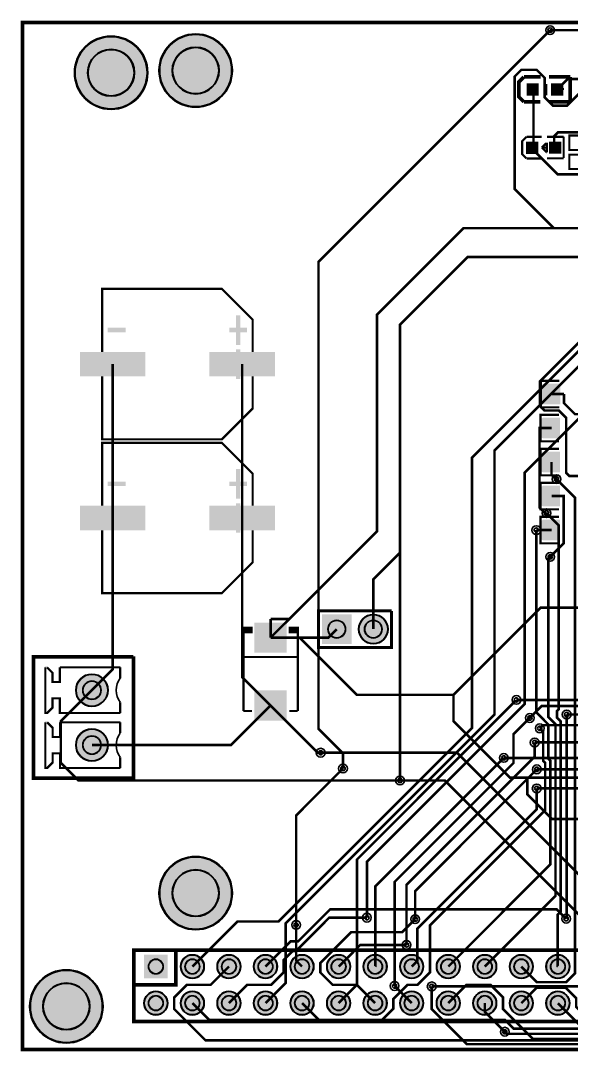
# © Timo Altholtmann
# Model space of a CAD drawing. Extents: x -5 to 4186, y -5 to 3927.
# Drawn here: x -5 to 1502, y -5 to 2815 of the extents above; entities that cross this region are included whole.
import ezdxf

# ---------------------------------------------------------------- set-up
doc = ezdxf.new("R2010")
doc.units = 9
for name, color, linetype, true_color in [('BoardOutLine', 7, 'Continuous', 0xff00ff), ('BottomLayer', 7, 'Continuous', 0x0000ff), ('BottomSilkLayer', 7, 'Continuous', 0x66cc33), ('BottomSolderMaskLayer', 7, 'Continuous', 0xaa00ff), ('Document', 7, 'Continuous', 0xffffff), ('Hole', 7, 'Continuous', 0x222222), ('Multi-Layer', 7, 'Continuous', 0xc0c0c0), ('TopLayer', 7, 'Continuous', 0xff0000), ('TopPasteMaskLayer', 7, 'Continuous', 0x808080), ('TopSilkLayer', 7, 'Continuous', 0xffcc00), ('TopSolderMaskLayer', 7, 'Continuous', 0x800080)]:
    doc.layers.add(name, color=color, linetype=linetype, true_color=true_color)

msp = doc.modelspace()

# ---------------------------------------------------------------- hatches: boundary and pattern name
at = {"layer": 'BottomSolderMaskLayer'}
for points in [[(142.1, 2672.1, 1), (343, 2672.1, 1)], [(373.6, 2678, 1), (574.4, 2678, 1)], [(819.6, 1190.4), (900.4, 1190.4), (900.4, 1109.6), (819.6, 1109.6)], [(919.6, 1150, 1), (1000.4, 1150, 1)], [(145.7, 983, 1), (234.3, 983, 1)], [(145.7, 833, 1), (234.3, 833, 1)], [(373.6, 428, 1), (574.4, 428, 1)], [(332.6, 194.5), (397.5, 194.5), (397.5, 259.5), (332.6, 259.5)], [(432.6, 227, 1), (497.5, 227, 1)], [(532.6, 227, 1), (597.5, 227, 1)], [(632.6, 227, 1), (697.5, 227, 1)], [(732.6, 227, 1), (797.5, 227, 1)], [(832.6, 227, 1), (897.5, 227, 1)], [(932.6, 227, 1), (997.5, 227, 1)], [(1032.6, 227, 1), (1097.5, 227, 1)], [(1132.6, 227, 1), (1197.5, 227, 1)], [(1232.6, 227, 1), (1297.5, 227, 1)], [(1332.6, 227, 1), (1397.5, 227, 1)], [(1432.6, 227, 1), (1497.5, 227, 1)], [(19.7, 118.1, 1), (220.5, 118.1, 1)], [(332.6, 127, 1), (397.5, 127, 1)], [(432.6, 127, 1), (497.5, 127, 1)], [(532.6, 127, 1), (597.5, 127, 1)], [(632.6, 127, 1), (697.5, 127, 1)], [(732.6, 127, 1), (797.5, 127, 1)], [(832.6, 127, 1), (897.5, 127, 1)], [(932.6, 127, 1), (997.5, 127, 1)], [(1032.6, 127, 1), (1097.5, 127, 1)], [(1132.6, 127, 1), (1197.5, 127, 1)], [(1232.6, 127, 1), (1297.5, 127, 1)], [(1332.6, 127, 1), (1397.5, 127, 1)], [(1432.6, 127, 1), (1497.5, 127, 1)]]:
    msp.add_hatch(color=256, dxfattribs=at).paths.add_polyline_path(points)
at = {"layer": 'Document'}
for points in [[(1382.5, 2628.4), (1408.5, 2628.4), (1408.5, 2622.4), (1382.5, 2622.4)], [(1455.5, 2630.5), (1481.5, 2630.5), (1481.5, 2624.5), (1455.5, 2624.5)], [(1466.3, 2615.6), (1466.3, 2641.6), (1472.3, 2641.6), (1472.3, 2615.6)], [(1383.9, 2469.4), (1405.1, 2469.4), (1405.1, 2464.3), (1383.9, 2464.3)], [(1446.8, 2469.7), (1468.1, 2469.7), (1468.1, 2464.6), (1446.8, 2464.6)], [(1454.9, 2456.5), (1454.9, 2477.7), (1460, 2477.7), (1460, 2456.5)], [(596.4, 1834.5), (596.4, 1915.6), (584.2, 1915.6), (584.2, 1834.5)], [(233.5, 1868.9), (233.5, 1881.1), (282.1, 1881.1), (282.1, 1868.9)], [(614.6, 1868.9), (614.6, 1881.1), (566, 1881.1), (566, 1868.9)], [(596.4, 1413.5), (596.4, 1494.6), (584.2, 1494.6), (584.2, 1413.5)], [(233.5, 1447.9), (233.5, 1460.1), (282.1, 1460.1), (282.1, 1447.9)], [(614.6, 1447.9), (614.6, 1460.1), (566, 1460.1), (566, 1447.9)], [(673.7, 1128.3), (684.3, 1128.3), (684.3, 1085.6), (673.7, 1085.6)], [(270.3, 1045.6), (270.3, 1046), (268, 1048.4), (102.2, 1048.4), (99.8, 1046), (99.8, 1008.2), (84.9, 1008.2), (84.9, 1031.4), (68.3, 1048), (62, 1048), (59.7, 1045.6), (59.7, 983), (65.2, 983), (65.2, 1042.8), (66.4, 1042.8), (66.4, 1042.8), (79.8, 1029.5), (79.8, 1005), (82.1, 1002.7), (102.6, 1002.7), (105.4, 1005.4), (105.4, 1042.8), (270.3, 1042.8)], [(270.3, 1015.7), (269.1, 1014.1), (267.9, 1012.5), (266.7, 1010.8), (265.7, 1009.1), (264.7, 1007.3), (263.7, 1005.5), (262.9, 1003.7), (262.1, 1001.8), (261.4, 999.9), (260.8, 998), (260.2, 996), (259.7, 994.1), (259.3, 992.1), (259, 990.1), (258.8, 988.1), (258.6, 986), (258.5, 984), (258.5, 982), (258.6, 980), (258.8, 977.9), (259, 975.9), (259.3, 973.9), (259.7, 971.9), (260.2, 970), (260.8, 968), (261.4, 966.1), (262.1, 964.2), (262.9, 962.3), (263.7, 960.5), (264.7, 958.7), (265.7, 956.9), (266.7, 955.2), (267.9, 953.5), (269.1, 951.9), (270.3, 950.3), (264.8, 950.3), (263.6, 952.1), (262.4, 953.8), (261.3, 955.7), (260.3, 957.5), (259.4, 959.4), (258.5, 961.3), (257.7, 963.3), (257, 965.3), (256.3, 967.3), (255.8, 969.4), (255.3, 971.4), (254.9, 973.5), (254.6, 975.6), (254.3, 977.7), (254.2, 979.8), (254.1, 981.9), (254.1, 984.1), (254.2, 986.2), (254.3, 988.3), (254.6, 990.4), (254.9, 992.5), (255.3, 994.6), (255.8, 996.6), (256.3, 998.7), (257, 1000.7), (257.7, 1002.7), (258.5, 1004.7), (259.4, 1006.6), (260.3, 1008.5), (261.3, 1010.3), (262.4, 1012.2), (263.6, 1013.9), (264.8, 1015.7)], [(270.3, 1016.1), (264.8, 1016.1), (264.8, 1042.4), (270.3, 1042.4), (270.3, 1016.1)], [(270.3, 920.4), (270.3, 920), (268, 917.6), (102.2, 917.6), (99.8, 920), (99.8, 957.8), (84.9, 957.8), (84.9, 934.6), (68.3, 918), (62, 918), (59.7, 920.4), (59.7, 983), (65.2, 983), (65.2, 923.2), (66.4, 923.2), (66.4, 923.2), (79.8, 936.5), (79.8, 961), (82.1, 963.3), (102.6, 963.3), (105.4, 960.6), (105.4, 923.2), (270.3, 923.2)], [(643.4, 955.7), (714.6, 955.7), (714.6, 966.4), (643.4, 966.4)], [(673.7, 939.7), (684.3, 939.7), (684.3, 982.4), (673.7, 982.4)], [(270.3, 949.9), (264.8, 949.9), (264.8, 923.5), (270.3, 923.5), (270.3, 949.9)], [(270.4, 895.2), (270.4, 895.6), (268.1, 898), (102.3, 898), (100, 895.6), (100, 857.8), (85, 857.8), (85, 881.1), (68.5, 897.6), (62.2, 897.6), (59.8, 895.2), (59.8, 832.6), (65.3, 832.6), (65.3, 892.5), (66.5, 892.5), (66.5, 892.5), (79.9, 879.1), (79.9, 854.7), (82.2, 852.3), (102.7, 852.3), (105.5, 855.1), (105.5, 892.5), (270.4, 892.5)], [(270.4, 865.7), (264.9, 865.7), (264.9, 892.1), (270.4, 892.1), (270.4, 865.7)], [(270.4, 865.3), (269.2, 863.7), (268, 862.1), (266.8, 860.4), (265.8, 858.7), (264.8, 856.9), (263.9, 855.1), (263, 853.3), (262.2, 851.4), (261.5, 849.5), (260.9, 847.6), (260.3, 845.7), (259.9, 843.7), (259.5, 841.7), (259.1, 839.7), (258.9, 837.7), (258.7, 835.7), (258.7, 833.6), (258.7, 831.6), (258.7, 829.6), (258.9, 827.6), (259.1, 825.6), (259.5, 823.6), (259.9, 821.6), (260.3, 819.6), (260.9, 817.7), (261.5, 815.7), (262.2, 813.8), (263, 812), (263.9, 810.1), (264.8, 808.3), (265.8, 806.6), (266.8, 804.9), (268, 803.2), (269.2, 801.5), (270.4, 800), (264.9, 800), (263.7, 801.7), (262.5, 803.5), (261.5, 805.3), (260.4, 807.1), (259.5, 809), (258.6, 811), (257.8, 812.9), (257.1, 814.9), (256.5, 817), (255.9, 819), (255.4, 821.1), (255, 823.1), (254.7, 825.2), (254.4, 827.3), (254.3, 829.5), (254.2, 831.6), (254.2, 833.7), (254.3, 835.8), (254.4, 837.9), (254.7, 840), (255, 842.1), (255.4, 844.2), (255.9, 846.3), (256.5, 848.3), (257.1, 850.3), (257.8, 852.3), (258.6, 854.3), (259.5, 856.2), (260.4, 858.1), (261.5, 860), (262.5, 861.8), (263.7, 863.6), (264.9, 865.3)], [(270.4, 770), (270.4, 769.6), (268.1, 767.3), (102.3, 767.3), (100, 769.6), (100, 807.4), (85, 807.4), (85, 784.2), (68.5, 767.7), (62.2, 767.7), (59.8, 770), (59.8, 832.6), (65.3, 832.6), (65.3, 772.8), (66.5, 772.8), (66.5, 772.8), (79.9, 786.2), (79.9, 810.6), (82.2, 812.9), (102.7, 812.9), (105.5, 810.2), (105.5, 772.8), (270.4, 772.8)], [(270.4, 799.6), (264.9, 799.6), (264.9, 773.2), (270.4, 773.2), (270.4, 799.6)]]:
    msp.add_hatch(color=256, dxfattribs=at).paths.add_polyline_path(points)
at = {"layer": 'Multi-Layer'}
for points in [[(820.6, 1189.4), (899.4, 1189.4), (899.4, 1110.6), (820.6, 1110.6)], [(920.6, 1150, 1), (999.4, 1150, 1)], [(146.7, 983, 1), (233.3, 983, 1)], [(146.7, 833, 1), (233.3, 833, 1)], [(333.6, 195.5), (396.5, 195.5), (396.5, 258.5), (333.6, 258.5)], [(433.6, 227, 1), (496.5, 227, 1)], [(533.6, 227, 1), (596.5, 227, 1)], [(633.6, 227, 1), (696.5, 227, 1)], [(733.6, 227, 1), (796.5, 227, 1)], [(833.6, 227, 1), (896.5, 227, 1)], [(933.6, 227, 1), (996.5, 227, 1)], [(1033.6, 227, 1), (1096.5, 227, 1)], [(1133.6, 227, 1), (1196.5, 227, 1)], [(1233.6, 227, 1), (1296.5, 227, 1)], [(1333.6, 227, 1), (1396.5, 227, 1)], [(1433.6, 227, 1), (1496.5, 227, 1)], [(333.6, 127, 1), (396.5, 127, 1)], [(433.6, 127, 1), (496.5, 127, 1)], [(533.6, 127, 1), (596.5, 127, 1)], [(633.6, 127, 1), (696.5, 127, 1)], [(733.6, 127, 1), (796.5, 127, 1)], [(833.6, 127, 1), (896.5, 127, 1)], [(933.6, 127, 1), (996.5, 127, 1)], [(1033.6, 127, 1), (1096.5, 127, 1)], [(1133.6, 127, 1), (1196.5, 127, 1)], [(1233.6, 127, 1), (1296.5, 127, 1)], [(1333.6, 127, 1), (1396.5, 127, 1)], [(1433.6, 127, 1), (1496.5, 127, 1)]]:
    msp.add_hatch(color=256, dxfattribs=at).paths.add_polyline_path(points)
at = {"layer": 'TopLayer'}
for points in [[(1380.2, 2610.7), (1380.2, 2642.2), (1411.7, 2642.2), (1411.7, 2610.7)], [(1447.2, 2610.7), (1447.2, 2642.2), (1478.7, 2642.2), (1478.7, 2610.7)], [(1378.8, 2451.1), (1378.8, 2482.6), (1410.3, 2482.6), (1410.3, 2451.1)], [(1441.7, 2451.4), (1441.7, 2482.9), (1473.2, 2482.9), (1473.2, 2451.4)], [(335.5, 1842.5), (158.3, 1842.5), (158.3, 1907.5), (335.5, 1907.5)], [(689.8, 1842.5), (512.6, 1842.5), (512.6, 1907.5), (689.8, 1907.5)], [(1471, 1820.1), (1471, 1765.9), (1426.4, 1765.9), (1426.4, 1820.1)], [(1470, 1727.1), (1470, 1672.9), (1425.4, 1672.9), (1425.4, 1727.1)], [(1470, 1634.1), (1470, 1579.9), (1425.4, 1579.9), (1425.4, 1634.1)], [(1470, 1541.1), (1470, 1486.9), (1425.4, 1486.9), (1425.4, 1541.1)], [(335.5, 1421.5), (158.3, 1421.5), (158.3, 1486.5), (335.5, 1486.5)], [(689.8, 1421.5), (512.6, 1421.5), (512.6, 1486.5), (689.8, 1486.5)], [(1470, 1448.1), (1470, 1393.9), (1425.4, 1393.9), (1425.4, 1448.1)], [(635.8, 1086.6), (722.2, 1086.6), (722.2, 1167.2), (635.8, 1167.2)], [(635.8, 981.4), (722.2, 981.4), (722.2, 900.8), (635.8, 900.8)]]:
    msp.add_hatch(color=256, dxfattribs=at).paths.add_polyline_path(points)
at = {"layer": 'TopPasteMaskLayer'}
for points in [[(1380.2, 2610.7), (1380.2, 2642.2), (1411.7, 2642.2), (1411.7, 2610.7)], [(1447.2, 2610.7), (1447.2, 2642.2), (1478.7, 2642.2), (1478.7, 2610.7)], [(1378.8, 2451.1), (1378.8, 2482.6), (1410.3, 2482.6), (1410.3, 2451.1)], [(1441.7, 2451.4), (1441.7, 2482.9), (1473.2, 2482.9), (1473.2, 2451.4)], [(335.5, 1842.5), (158.3, 1842.5), (158.3, 1907.5), (335.5, 1907.5)], [(689.8, 1842.5), (512.6, 1842.5), (512.6, 1907.5), (689.8, 1907.5)], [(1470.3, 1818.2), (1470.3, 1801.7), (1452.8, 1801.7), (1452.8, 1784), (1470.1, 1784), (1470.3, 1767.8), (1468.4, 1765.9), (1423.1, 1765.9), (1421.1, 1767.8), (1421.1, 1818.2), (1423.1, 1820.2), (1468.4, 1820.2)], [(1469.3, 1725.2), (1469.3, 1708.7), (1451.8, 1708.7), (1451.8, 1691), (1469.1, 1691), (1469.3, 1674.8), (1467.4, 1672.9), (1422.1, 1672.9), (1420.1, 1674.8), (1420.1, 1725.2), (1422.1, 1727.2), (1467.4, 1727.2)], [(1469.3, 1632.2), (1469.3, 1615.7), (1451.8, 1615.7), (1451.8, 1598), (1469.1, 1598), (1469.3, 1581.8), (1467.4, 1579.9), (1422.1, 1579.9), (1420.1, 1581.8), (1420.1, 1632.2), (1422.1, 1634.2), (1467.4, 1634.2)], [(1469.3, 1539.2), (1469.3, 1522.7), (1451.8, 1522.7), (1451.8, 1505), (1469.1, 1505), (1469.3, 1488.8), (1467.4, 1486.9), (1422.1, 1486.9), (1420.1, 1488.8), (1420.1, 1539.2), (1422.1, 1541.2), (1467.4, 1541.2)], [(335.5, 1421.5), (158.3, 1421.5), (158.3, 1486.5), (335.5, 1486.5)], [(689.8, 1421.5), (512.6, 1421.5), (512.6, 1486.5), (689.8, 1486.5)], [(1469.3, 1446.2), (1469.3, 1429.7), (1451.8, 1429.7), (1451.8, 1412), (1469.1, 1412), (1469.3, 1395.8), (1467.4, 1393.9), (1422.1, 1393.9), (1420.1, 1395.8), (1420.1, 1446.2), (1422.1, 1448.2), (1467.4, 1448.2)], [(635.8, 1086.6), (722.2, 1086.6), (722.2, 1167.2), (635.8, 1167.2)], [(635.8, 981.4), (722.2, 981.4), (722.2, 900.8), (635.8, 900.8)]]:
    msp.add_hatch(color=256, dxfattribs=at).paths.add_polyline_path(points)
at = {"layer": 'TopSilkLayer'}
for points in [[(596.4, 1927.7), (596.4, 2008.8), (584.2, 2008.8), (584.2, 1927.7)], [(233.5, 1962.2), (233.5, 1974.4), (282.1, 1974.4), (282.1, 1962.2)], [(614.6, 1962.2), (614.6, 1974.4), (566, 1974.4), (566, 1962.2)], [(596.4, 1506.7), (596.4, 1587.8), (584.2, 1587.8), (584.2, 1506.7)], [(233.5, 1541.2), (233.5, 1553.4), (282.1, 1553.4), (282.1, 1541.2)], [(614.6, 1541.2), (614.6, 1553.4), (566, 1553.4), (566, 1541.2)], [(601.7, 1139), (629.8, 1139), (629.8, 1157), (601.7, 1157)], [(756.3, 1139), (728.2, 1139), (728.2, 1157), (756.3, 1157)]]:
    msp.add_hatch(color=256, dxfattribs=at).paths.add_polyline_path(points)
at = {"layer": 'TopSolderMaskLayer'}
for points in [[(142.1, 2672.1, 1), (343, 2672.1, 1)], [(373.6, 2678, 1), (574.4, 2678, 1)], [(1379.3, 2609.7), (1379.3, 2643.2), (1412.7, 2643.2), (1412.7, 2609.7)], [(1446.3, 2609.7), (1446.3, 2643.2), (1479.7, 2643.2), (1479.7, 2609.7)], [(1377.8, 2450.1), (1377.8, 2483.6), (1411.3, 2483.6), (1411.3, 2450.1)], [(1440.7, 2450.4), (1440.7, 2483.9), (1474.2, 2483.9), (1474.2, 2450.4)], [(336.5, 1841.5), (157.3, 1841.5), (157.3, 1908.5), (336.5, 1908.5)], [(690.8, 1841.5), (511.6, 1841.5), (511.6, 1908.5), (690.8, 1908.5)], [(1472, 1821.1), (1472, 1764.9), (1425.4, 1764.9), (1425.4, 1821.1)], [(1471, 1728.1), (1471, 1671.9), (1424.4, 1671.9), (1424.4, 1728.1)], [(1471, 1635.1), (1471, 1578.9), (1424.4, 1578.9), (1424.4, 1635.1)], [(1471, 1542.1), (1471, 1485.9), (1424.4, 1485.9), (1424.4, 1542.1)], [(336.5, 1420.5), (157.3, 1420.5), (157.3, 1487.5), (336.5, 1487.5)], [(690.8, 1420.5), (511.6, 1420.5), (511.6, 1487.5), (690.8, 1487.5)], [(1471, 1449.1), (1471, 1392.9), (1424.4, 1392.9), (1424.4, 1449.1)], [(819.6, 1190.4), (900.4, 1190.4), (900.4, 1109.6), (819.6, 1109.6)], [(919.6, 1150, 1), (1000.4, 1150, 1)], [(634.8, 1085.7), (723.2, 1085.7), (723.2, 1168.2), (634.8, 1168.2)], [(145.7, 983, 1), (234.3, 983, 1)], [(634.8, 982.3), (723.2, 982.3), (723.2, 899.8), (634.8, 899.8)], [(145.7, 833, 1), (234.3, 833, 1)], [(373.6, 428, 1), (574.4, 428, 1)], [(332.6, 194.5), (397.5, 194.5), (397.5, 259.5), (332.6, 259.5)], [(432.6, 227, 1), (497.5, 227, 1)], [(532.6, 227, 1), (597.5, 227, 1)], [(632.6, 227, 1), (697.5, 227, 1)], [(732.6, 227, 1), (797.5, 227, 1)], [(832.6, 227, 1), (897.5, 227, 1)], [(932.6, 227, 1), (997.5, 227, 1)], [(1032.6, 227, 1), (1097.5, 227, 1)], [(1132.6, 227, 1), (1197.5, 227, 1)], [(1232.6, 227, 1), (1297.5, 227, 1)], [(1332.6, 227, 1), (1397.5, 227, 1)], [(1432.6, 227, 1), (1497.5, 227, 1)], [(19.7, 118.1, 1), (220.5, 118.1, 1)], [(332.6, 127, 1), (397.5, 127, 1)], [(432.6, 127, 1), (497.5, 127, 1)], [(532.6, 127, 1), (597.5, 127, 1)], [(632.6, 127, 1), (697.5, 127, 1)], [(732.6, 127, 1), (797.5, 127, 1)], [(832.6, 127, 1), (897.5, 127, 1)], [(932.6, 127, 1), (997.5, 127, 1)], [(1032.6, 127, 1), (1097.5, 127, 1)], [(1132.6, 127, 1), (1197.5, 127, 1)], [(1232.6, 127, 1), (1297.5, 127, 1)], [(1332.6, 127, 1), (1397.5, 127, 1)], [(1432.6, 127, 1), (1497.5, 127, 1)]]:
    msp.add_hatch(color=256, dxfattribs=at).paths.add_polyline_path(points)

# ---------------------------------------------------------------- linework, layer by layer
at = {"layer": 'BoardOutLine', "const_width": 10}
msp.add_lwpolyline([(4181.1, 0), (0, 0), (0, 2809.6), (4181.1, 2809.6), (4181.1, 0)], close=True, dxfattribs=at)
at = {"layer": 'BottomLayer', "const_width": 7}
for points in [[(877.1, 768.8), (877.1, 810), (809.9, 877.2), (809.9, 2154.4), (1443.9, 2788.5)], [(1796.1, 2310.4), (1796.1, 2184.9), (1229.8, 1618.6), (1229.8, 879.2), (700.9, 350.3), (588.3, 350.3), (465, 227)], [(665, 127), (720, 182), (720, 344.9), (1291.7, 916.6), (1291.7, 1638.5), (1834.2, 2180.9)], [(1656, 2168), (1218, 2168), (1033, 1983), (1033, 1359.5)], [(1119.8, 172.8), (1119.8, 110.9), (1216, 14.7), (3801, 14.7), (4051.3, 265), (4085.1, 265), (4113.2, 293.1), (4113.2, 1850.8), (3812.1, 2152)], [(942.6, 360.8), (942.6, 514), (1374.2, 945.7), (1374.2, 1578.2), (1557.1, 1761.1), (1736.4, 1761.1), (2009.1, 1488.4), (2009.1, 1385.5), (2152.5, 1242.1), (2152.5, 1200.5), (2287.4, 1065.7), (2317.8, 1065.7), (2647.3, 1395.2), (2647.3, 1599.1), (2710.6, 1662.4)], [(1365.1, 227), (1407.9, 184.2), (1487.8, 184.2), (1511.9, 208.2), (1511.9, 1509.8), (1461.1, 1560.5)], [(1165.1, 127), (1215.1, 177), (1280.7, 177), (1315.1, 142.7), (1315.1, 110.8), (1396.9, 29), (3382.3, 29), (3463.6, 110.3), (3463.6, 360.4), (3657.5, 554.3), (3664, 554.3), (3803.7, 694), (3803.7, 1479.6)], [(1465.1, 227), (1464.6, 227.4), (1464.6, 368.8), (1472.8, 376.9), (1472.8, 897.5), (1462.7, 907.5), (1462.7, 926.4), (1467.4, 931), (1467.4, 1434), (1433.9, 1467.4)], [(1165.1, 227), (1444.3, 506.3), (1444.3, 790.4), (1438.9, 795.9), (1438.9, 889.2), (1406.1, 922.1), (1406.1, 1421)], [(1033, 1359.5), (960, 1286.5), (960, 1150)], [(1033, 1359.5), (1033, 736)], [(1465.1, 127), (1548.9, 43.2), (3298, 43.2), (3375.5, 120.8), (3375.5, 1088.5), (3639, 1352)], [(1265.1, 227), (1458.6, 420.5), (1458.6, 889.7), (1439, 909.3), (1439, 1342.7), (1444.2, 1347.9)], [(1033, 736), (617.1, 736), (617, 736), (153.1, 736), (105, 784), (105, 898), (190, 983)], [(190, 983), (190, 983)], [(190, 983), (190, 983)], [(865.1, 127), (915.1, 177), (915.1, 519.6), (1351.5, 956.1), (1351.5, 956.4)], [(1018.2, 173.9), (1018.2, 458.5), (1343.6, 783.9), (1343.6, 862.4), (1388.2, 907)], [(1489.2, 916.6), (1489.2, 359.5), (1487.6, 358)], [(765.1, 127), (811.1, 80.9), (983.5, 80.9), (1015.1, 112.5), (1015.1, 138.5), (1053.6, 177), (1080.7, 177), (1115.1, 211.4), (1115.1, 340), (1430.1, 655), (1430.1, 784.6), (1424.7, 790), (1424.7, 869.5), (1415.5, 878.7)], [(1050.9, 286.2), (1050.9, 450.8), (1401.6, 801.5), (1401.6, 840.1)], [(965.1, 227), (965.3, 227.3), (965.3, 446.1), (1317, 797.7)], [(1074.5, 356.6), (1074.5, 433.6), (1407.4, 766.5)], [(1065.1, 227), (1080.2, 242.2), (1080.2, 330.1), (1407.1, 657), (1407.1, 714.4)], [(765.1, 227), (748.8, 243.3), (748.8, 340.9)], [(1919.4, 174.4), (1919.4, 121.2), (1855.7, 57.5), (1574.4, 57.5), (1515.1, 116.9), (1515.1, 140.8), (1486.3, 169.6), (1407.6, 169.6), (1365.1, 127)], [(1265.1, 127), (1265.1, 103.5), (1319.7, 48.8)]]:
    msp.add_lwpolyline(points, dxfattribs=at)
at = {"layer": 'BottomSilkLayer', "const_width": 10}
msp.add_lwpolyline([(305, 77), (2025, 77), (2025, 272), (305, 272), (305, 77)], close=True, dxfattribs=at)
msp.add_lwpolyline([(310, 177), (420, 177), (420, 272)], dxfattribs=at)
at = {"layer": 'BottomSolderMaskLayer'}
for centre, radius in [((242.5, 2672.1), 100.4), ((474, 2678), 100.4), ((242.5, 2672.1), 64.3), ((474, 2678), 64.3), ((960, 1150), 40.4), ((860, 1150), 24.2), ((960, 1150), 24.2), ((190, 983), 44.3), ((190, 983), 25.2), ((190, 833), 44.3), ((190, 833), 25.2), ((474, 428), 100.4), ((474, 428), 64.3), ((465, 227), 32.5), ((565, 227), 32.5), ((665, 227), 32.5), ((765, 227), 32.5), ((865, 227), 32.5), ((965, 227), 32.5), ((1065, 227), 32.5), ((1165, 227), 32.5), ((1265, 227), 32.5), ((1365, 227), 32.5), ((1465, 227), 32.5), ((365, 227), 20.3), ((465, 227), 20.3), ((565, 227), 20.3), ((665, 227), 20.3), ((765, 227), 20.3), ((865, 227), 20.3), ((965, 227), 20.3), ((1065, 227), 20.3), ((1165, 227), 20.3), ((1265, 227), 20.3), ((1365, 227), 20.3), ((1465, 227), 20.3), ((120.1, 118.1), 100.4), ((120.1, 118.1), 64.3), ((365, 127), 32.5), ((365, 127), 20.3), ((465, 127), 32.5), ((465, 127), 20.3), ((565, 127), 32.5), ((565, 127), 20.3), ((665, 127), 32.5), ((665, 127), 20.3), ((765, 127), 32.5), ((765, 127), 20.3), ((865, 127), 32.5), ((865, 127), 20.3), ((965, 127), 32.5), ((965, 127), 20.3), ((1065, 127), 32.5), ((1065, 127), 20.3), ((1165, 127), 32.5), ((1165, 127), 20.3), ((1265, 127), 32.5), ((1265, 127), 20.3), ((1365, 127), 32.5), ((1365, 127), 20.3), ((1465, 127), 32.5), ((1465, 127), 20.3)]:
    msp.add_circle(centre, radius, dxfattribs=at)
at = {"layer": 'Hole'}
for centre in [(1443.9, 2788.5), (1461.1, 1560.5), (1433.9, 1467.4), (1406.1, 1421), (1444.2, 1347.9), (1351.5, 956.4), (1388.2, 907), (1489.1, 916.6), (1415.4, 878.7), (1401.6, 840.1), (816, 812), (1317, 797.7), (877.1, 768.8), (1407.4, 766.5), (1033, 736), (1407.1, 714.4), (942.6, 360.8), (748.8, 340.9), (1074.5, 356.6), (1487.6, 358), (1050.9, 286.2), (1018.2, 173.9), (1119.8, 172.8), (1319.7, 48.8)]:
    msp.add_circle(centre, 6, dxfattribs=at)
at = {"layer": 'Multi-Layer'}
for centre, radius in [((1443.9, 2788.5), 12), ((242.5, 2672.1), 98.4), ((474, 2678), 98.4), ((242.5, 2672.1), 63), ((474, 2678), 63), ((1461.1, 1560.5), 12), ((1433.9, 1467.4), 12), ((1406.1, 1421), 12), ((1444.2, 1347.9), 12), ((960, 1150), 39.4), ((860, 1150), 23.6), ((960, 1150), 23.6), ((190, 983), 43.3), ((190, 983), 24.6), ((1351.5, 956.4), 12), ((1388.2, 907), 12), ((1489.1, 916.6), 12), ((190, 833), 43.3), ((1415.4, 878.7), 12), ((190, 833), 24.6), ((1401.6, 840.1), 12), ((816, 812), 12), ((1317, 797.7), 12), ((877.1, 768.8), 12), ((1407.4, 766.5), 12), ((1033, 736), 12), ((1407.1, 714.4), 12), ((474, 428), 98.4), ((474, 428), 63), ((942.6, 360.8), 12), ((1074.5, 356.6), 12), ((1487.6, 358), 12), ((748.8, 340.9), 12), ((1050.9, 286.2), 12), ((465, 227), 31.5), ((565, 227), 31.5), ((665, 227), 31.5), ((765, 227), 31.5), ((865, 227), 31.5), ((965, 227), 31.5), ((1065, 227), 31.5), ((1165, 227), 31.5), ((1265, 227), 31.5), ((1365, 227), 31.5), ((1465, 227), 31.5), ((365, 227), 19.7), ((465, 227), 19.7), ((565, 227), 19.7), ((665, 227), 19.7), ((765, 227), 19.7), ((865, 227), 19.7), ((965, 227), 19.7), ((1065, 227), 19.7), ((1165, 227), 19.7), ((1265, 227), 19.7), ((1365, 227), 19.7), ((1465, 227), 19.7), ((120.1, 118.1), 98.4), ((120.1, 118.1), 63), ((1018.2, 173.9), 12), ((1119.8, 172.8), 12), ((365, 127), 31.5), ((365, 127), 19.7), ((465, 127), 31.5), ((465, 127), 19.7), ((565, 127), 31.5), ((565, 127), 19.7), ((665, 127), 31.5), ((665, 127), 19.7), ((765, 127), 31.5), ((765, 127), 19.7), ((865, 127), 31.5), ((865, 127), 19.7), ((965, 127), 31.5), ((965, 127), 19.7), ((1065, 127), 31.5), ((1065, 127), 19.7), ((1165, 127), 31.5), ((1165, 127), 19.7), ((1265, 127), 31.5), ((1265, 127), 19.7), ((1365, 127), 31.5), ((1365, 127), 19.7), ((1465, 127), 31.5), ((1465, 127), 19.7), ((1319.7, 48.8), 12)]:
    msp.add_circle(centre, radius, dxfattribs=at)
at = {"layer": 'TopLayer', "const_width": 7}
for points in [[(3739, 1952), (3850.3, 2063.3), (3850.3, 2398.9), (3561.8, 2687.4), (3128.8, 2687.4), (3027.8, 2788.5), (1443.9, 2788.5)], [(1533.5, 2625.4), (1490, 2582), (1452, 2582), (1429, 2605), (1429, 2658), (1407, 2680), (1365, 2680), (1347, 2662), (1347, 2354), (1454.1, 2246.9)], [(1463, 2626.5), (1491.5, 2655), (1555, 2655), (1567.5, 2642.5), (1567.5, 2625.4)], [(1396, 2626.5), (1398.2, 2624.3), (1398.2, 2463.2)], [(1550.6, 2480.5), (1550.6, 2494.4), (1536, 2509), (1465, 2509), (1454.8, 2498.8), (1454.8, 2479.7)], [(1454.8, 2479.7), (1454.8, 2460.4)], [(1454.8, 2479.7), (1457.5, 2477), (1457.5, 2467.1)], [(1394.5, 2466.9), (1398.2, 2463.2)], [(1398.2, 2463.2), (1398.2, 2460.4), (1464.6, 2394), (1540, 2394), (1550.6, 2404.6), (1550.6, 2428.5)], [(730, 1177.9), (970.1, 1417.9), (970.1, 2010), (1206.9, 2246.9), (1454.1, 2246.9)], [(1454.1, 2246.9), (1843.4, 2246.9)], [(1454.1, 2246.9), (1843.4, 2246.9)], [(1639.2, 1607.1), (1639.2, 1580.7), (1627.7, 1569.2), (1496.3, 1569.2), (1487.6, 1577.9), (1487.6, 1727.9), (1467.5, 1748), (1428.7, 1748), (1415.7, 1761.1), (1415.7, 1827.7), (1691.1, 2103.2), (1722.3, 2103.2), (1722.3, 2103.2)], [(246.9, 1875), (246.9, 1454)], [(601.2, 1875), (601.2, 1454)], [(1448.7, 1793), (1481.6, 1793)], [(1481.6, 1793), (1481.6, 1768.3), (1511.9, 1738), (1566.2, 1738)], [(1414.7, 1700), (1414.6, 1700), (1414.6, 1482.5), (1429.7, 1467.4), (1433.9, 1467.4)], [(1447.7, 1700), (1414.7, 1700)], [(1447.7, 1607), (1447.7, 1569.2)], [(1461.1, 1560.5), (1452.4, 1569.2), (1447.7, 1569.2)], [(1444.2, 1347.9), (1480.7, 1384.4), (1480.7, 1514), (1480.6, 1514)], [(1447.7, 1514), (1480.6, 1514)], [(246.9, 1454), (246.9, 1039.9), (190, 983)], [(601.2, 1454), (601.2, 1018.8), (679, 941.1)], [(1414.7, 1421), (1406.1, 1421)], [(1447.7, 1421), (1414.7, 1421)], [(1179.4, 970.4), (1417.6, 1208.6), (1924, 1208.6)], [(678.9, 1126.9), (730, 1177.9)], [(679, 1126.9), (679, 1177.9)], [(730, 1177.9), (679, 1177.9)], [(758, 1126.9), (679, 1126.9)], [(860, 1150), (836.9, 1126.9), (758, 1126.9)], [(758, 1126.9), (914.5, 970.4), (1179.4, 970.4)], [(1381.7, 743.7), (1333.7, 743.7), (1179.4, 898.1), (1179.4, 970.4)], [(2340.2, 917.9), (2222, 917.9), (2183.5, 956.4), (1351.5, 956.4)], [(679, 941.1), (570.9, 833), (190, 833)], [(816, 812), (808.1, 812), (679, 941.1)], [(1388.2, 907), (1421.2, 940), (2101.4, 940), (2111.9, 929.5)], [(1415.5, 878.7), (1424, 887.3), (1839.2, 887.3), (1850.8, 898.9), (1999.2, 898.9), (2008.3, 889.8), (2149.9, 889.8), (2160.3, 900.1), (2242.3, 900.1), (2247.4, 895.1)], [(2182.4, 922.9), (2157.2, 922.9), (2139.7, 905.3), (2097.2, 905.3), (2085.9, 916.6), (1489.2, 916.6)], [(1401.6, 840.1), (1780.5, 840.1), (1780.9, 839.6), (1799.8, 839.6), (1800.2, 840.1), (1820.2, 840.1), (1828.4, 848.2), (1848.1, 848.2), (1856.3, 840.1), (1893.9, 840.1), (1938.6, 795.4)], [(1840.3, 823.9), (1814.2, 797.7), (1317, 797.7)], [(1865.1, 227), (1781.1, 311), (1690, 311), (1189, 812), (816, 812)], [(748.8, 340.9), (748.8, 640.5), (877.1, 768.8)], [(1621.7, 766.5), (1407.4, 766.5)], [(1033, 736), (1156, 736), (1665.1, 227)], [(1033, 736), (1033, 736), (1033, 736)], [(1381.7, 743.7), (1840.9, 743.7), (1842.2, 745)], [(1840, 630.6), (1449.1, 630.6), (1381.7, 698), (1381.7, 743.7)], [(3536, 686.3), (3570.4, 720.8), (3859.7, 720.8), (3942.9, 637.6), (3942.9, 394.2), (3929.6, 380.8), (3929.6, 151.8), (3803.1, 25.3), (500.8, 25.3), (415.1, 111), (415.1, 142.7), (449.4, 177), (515, 177), (565, 227)], [(3536, 660.8), (3688.4, 660.8), (3733.4, 705.8), (3847.8, 705.8), (3926.1, 627.4), (3926.1, 397.5), (3915.4, 386.7), (3915.4, 162.3), (3835.4, 82.4), (3423, 82.4), (3398, 57.4), (1343.4, 57.4), (1320.1, 80.7), (511.4, 80.7), (465, 127)], [(1898, 712.2), (1895.9, 714.4), (1407.1, 714.4)], [(1487.6, 358), (1462.1, 383.5), (841.9, 383.5), (754.7, 296.3), (734.3, 296.3), (665, 227)], [(942.6, 360.8), (839.3, 360.8), (747.8, 269.2), (739.1, 269.2), (715, 245.2), (715, 211.4), (680.7, 177), (615, 177), (565, 127)], [(1074.5, 356.6), (1038.9, 321), (899.3, 321), (815.1, 236.8), (815.1, 210.8), (848.9, 177), (915.1, 177), (965.1, 127)], [(1050.9, 286.2), (924.3, 286.2), (865.1, 227)], [(1018.2, 173.9), (1065.1, 127)], [(1119.8, 172.8), (1583.1, 172.8), (1622.8, 133.1), (1622.8, 107.6), (1650.2, 80.2), (1712.6, 80.2)], [(1319.7, 48.8), (1325.4, 43.1), (3532.5, 43.1), (3537.4, 48)]]:
    msp.add_lwpolyline(points, dxfattribs=at)
at = {"layer": 'TopSilkLayer'}
for points, const_width in [([(1372, 2592.5), (1358, 2606.5), (1358, 2646.5), (1372, 2660.5)], 10), ([(1418, 2660.5), (1372, 2660.5)], 10), ([(1499, 2660.5), (1441, 2660.5)], 10), ([(1499, 2592.5), (1499, 2660.5)], 10), ([(1432.5, 2626.1), (1425.6, 2626.1)], 7.99), ([(1432.5, 2610.5), (1432.5, 2641.5)], 7.99), ([(1417, 2592.5), (1372, 2592.5)], 10), ([(1499, 2592.5), (1441, 2592.5)], 10), ([(1367.4, 2480.9), (1367.4, 2484.9), (1379.2, 2496.7)], 5.91), ([(1367.4, 2480.9), (1367.4, 2453.4)], 5.91), ([(1420.5, 2496.7), (1379.2, 2496.7)], 5.91), ([(1434.7, 2481), (1434.7, 2480.6), (1421.3, 2467.3)], 5.91), ([(1434.7, 2481), (1434.7, 2454.3)], 5.91), ([(1435.5, 2496.8), (1480.7, 2496.8)], 5.91), ([(1480.7, 2496.8), (1480.7, 2438.5)], 5.91), ([(1524.6, 2460.9), (1496.4, 2460.9), (1496.4, 2500.2), (1524.6, 2500.2)], 6), ([(1367.4, 2453.4), (1367.4, 2449.4), (1379.2, 2437.6)], 5.91), ([(1434.7, 2454.3), (1434.3, 2454.3), (1421.3, 2467.3)], 5.91), ([(1434.7, 2467.3), (1421.3, 2467.3)], 5.91), ([(1420.5, 2437.6), (1379.2, 2437.6)], 5.91), ([(1435.5, 2437.7), (1480.7, 2437.7)], 5.91), ([(1524.6, 2408.8), (1496.4, 2408.8), (1496.4, 2448.1), (1524.6, 2448.1)], 6), ([(218.3, 1908.6), (218.3, 2080.8), (545.7, 2080.8), (629.8, 1996.7), (629.8, 1908.6)], 6), ([(218.3, 1841.5), (218.3, 1669.3), (545.7, 1669.3), (629.8, 1753.4), (629.8, 1841.5)], 6), ([(1469.3, 1829.1), (1418.7, 1829.1), (1418.7, 1756.9), (1469.3, 1756.9)], 6), ([(1468.3, 1736.1), (1417.7, 1736.1), (1417.7, 1663.9), (1468.3, 1663.9)], 6), ([(218.3, 1487.6), (218.3, 1659.8), (545.7, 1659.8), (629.8, 1575.7), (629.8, 1487.6)], 6), ([(1468.3, 1643.1), (1417.7, 1643.1), (1417.7, 1570.9), (1468.3, 1570.9)], 6), ([(1468.3, 1550.1), (1417.7, 1550.1), (1417.7, 1477.9), (1468.3, 1477.9)], 6), ([(1468.3, 1457.1), (1417.7, 1457.1), (1417.7, 1384.9), (1468.3, 1384.9)], 6), ([(218.3, 1420.5), (218.3, 1248.3), (545.7, 1248.3), (629.8, 1332.4), (629.8, 1420.5)], 6), ([(1010, 1200), (1010, 1100), (810, 1100), (810, 1200), (885, 1200)], 8), ([(1010, 1200), (885, 1200)], 7.99), ([(604.7, 1142), (604.7, 926)], 6), ([(753.3, 1142), (753.3, 926)], 6), ([(304.2, 1075.7), (304.2, 742.6), (30.2, 742.6), (30.2, 1074.1), (303.4, 1074.1)], 10), ([(753.3, 1074), (604.7, 1074)], 5.98), ([(62.5, 1045.5), (62.5, 920.5), (67.5, 920.5), (82.5, 935.5), (82.5, 955.5), (82.5, 960.6), (102.5, 960.6), (102.5, 920.5), (267.5, 920.5)], 5.98), ([(102.5, 1045.5), (102.5, 1005.5), (87.5, 1005.5), (82.5, 1005.5), (82.5, 1030.5), (67.5, 1045.5)], 5.98), ([(267.5, 1045.5), (102.5, 1045.5)], 5.98), ([(267.5, 1045.5), (267.5, 1015.9)], 5.98), ([(267.5, 950.1), (267.5, 920.5)], 5.98), ([(604.7, 926), (627.8, 926)], 6), ([(753.3, 926), (730.2, 926)], 6), ([(62.6, 895.1), (62.6, 770.1), (67.6, 770.1), (82.6, 785.1), (82.6, 805.1), (82.6, 810.2), (102.6, 810.2), (102.6, 770.1), (267.6, 770.1)], 5.98), ([(102.6, 895.1), (102.6, 855.1), (87.6, 855.1), (82.6, 855.1), (82.6, 880.1), (67.6, 895.1)], 5.98), ([(267.6, 895.1), (102.6, 895.1)], 5.98), ([(267.6, 895.1), (267.6, 865.5)], 5.98), ([(267.6, 799.8), (267.6, 770.1)], 5.98)]:
    msp.add_lwpolyline(points, dxfattribs=dict(at, const_width=const_width))
for centre in [(312, 983), (312.1, 832.6)]:
    msp.add_arc(centre, 55.3, 143.5356, 216.4644, dxfattribs=at)
at = {"layer": 'TopSolderMaskLayer'}
for centre, radius in [((242.5, 2672.1), 100.4), ((474, 2678), 100.4), ((242.5, 2672.1), 64.3), ((474, 2678), 64.3), ((960, 1150), 40.4), ((860, 1150), 24.2), ((960, 1150), 24.2), ((190, 983), 44.3), ((190, 983), 25.2), ((190, 833), 44.3), ((190, 833), 25.2), ((474, 428), 100.4), ((474, 428), 64.3), ((465, 227), 32.5), ((565, 227), 32.5), ((665, 227), 32.5), ((765, 227), 32.5), ((865, 227), 32.5), ((965, 227), 32.5), ((1065, 227), 32.5), ((1165, 227), 32.5), ((1265, 227), 32.5), ((1365, 227), 32.5), ((1465, 227), 32.5), ((365, 227), 20.3), ((465, 227), 20.3), ((565, 227), 20.3), ((665, 227), 20.3), ((765, 227), 20.3), ((865, 227), 20.3), ((965, 227), 20.3), ((1065, 227), 20.3), ((1165, 227), 20.3), ((1265, 227), 20.3), ((1365, 227), 20.3), ((1465, 227), 20.3), ((120.1, 118.1), 100.4), ((120.1, 118.1), 64.3), ((365, 127), 32.5), ((365, 127), 20.3), ((465, 127), 32.5), ((465, 127), 20.3), ((565, 127), 32.5), ((565, 127), 20.3), ((665, 127), 32.5), ((665, 127), 20.3), ((765, 127), 32.5), ((765, 127), 20.3), ((865, 127), 32.5), ((865, 127), 20.3), ((965, 127), 32.5), ((965, 127), 20.3), ((1065, 127), 32.5), ((1065, 127), 20.3), ((1165, 127), 32.5), ((1165, 127), 20.3), ((1265, 127), 32.5), ((1265, 127), 20.3), ((1365, 127), 32.5), ((1365, 127), 20.3), ((1465, 127), 32.5), ((1465, 127), 20.3)]:
    msp.add_circle(centre, radius, dxfattribs=at)

doc.saveas('drawing.dxf')
